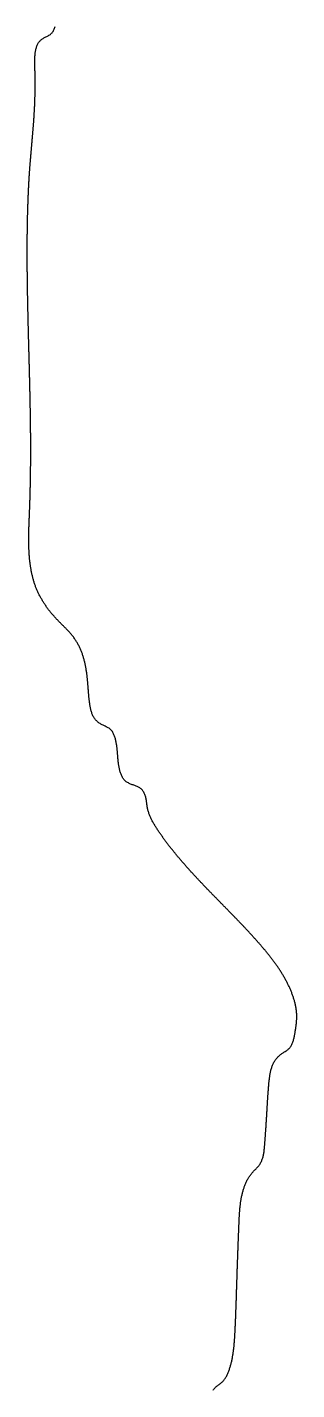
# Model space of a CAD drawing. Extents: x 40 to 225, y 4 to 261.
# Drawn here: x 70.12 to 76.49, y 197.02 to 229.21 of the extents above; entities that cross this region are included whole.
import ezdxf

# ---------------------------------------------------------------- set-up
doc = ezdxf.new("R2010")
doc.units = 0
doc.layers.get('0').update_dxf_attribs({"linetype": 'CONTINUOUS'})

msp = doc.modelspace()

# ---------------------------------------------------------------- linework, layer by layer
at = {"color": 7}
msp.add_polyline3d([(74.5175, 197.014, 0), (74.5283, 197.03, 0), (74.5399, 197.045, 0), (74.5524, 197.059, 0), (74.5659, 197.073, 0), (74.5801, 197.086, 0), (74.595, 197.099, 0), (74.6104, 197.111, 0), (74.6261, 197.123, 0), (74.6421, 197.135, 0), (74.6582, 197.147, 0), (74.6743, 197.158, 0), (74.6902, 197.17, 0), (74.7057, 197.183, 0), (74.7208, 197.196, 0), (74.7353, 197.209, 0), (74.7492, 197.223, 0), (74.7624, 197.237, 0), (74.775, 197.253, 0), (74.787, 197.268, 0), (74.7984, 197.284, 0), (74.8093, 197.3, 0), (74.8197, 197.317, 0), (74.8296, 197.334, 0), (74.839, 197.352, 0), (74.8479, 197.37, 0), (74.8565, 197.388, 0), (74.8647, 197.406, 0), (74.8724, 197.425, 0), (74.8799, 197.444, 0), (74.887, 197.462, 0), (74.8938, 197.482, 0), (74.9004, 197.501, 0), (74.9067, 197.52, 0), (74.9128, 197.539, 0), (74.9186, 197.558, 0), (74.9243, 197.578, 0), (74.9297, 197.597, 0), (74.935, 197.616, 0), (74.94, 197.635, 0), (74.9449, 197.655, 0), (74.9496, 197.674, 0), (74.9541, 197.693, 0), (74.9585, 197.713, 0), (74.9626, 197.732, 0), (74.9666, 197.752, 0), (74.9705, 197.771, 0), (74.9741, 197.79, 0), (74.9777, 197.81, 0), (74.9811, 197.829, 0), (74.9843, 197.849, 0), (74.9874, 197.868, 0), (74.9903, 197.888, 0), (74.9932, 197.907, 0), (74.9959, 197.927, 0), (74.9985, 197.946, 0), (75.0009, 197.966, 0), (75.0033, 197.985, 0), (75.0055, 198.005, 0), (75.0076, 198.024, 0), (75.0097, 198.044, 0), (75.0116, 198.063, 0), (75.0135, 198.083, 0), (75.0152, 198.103, 0), (75.0169, 198.122, 0), (75.0185, 198.142, 0), (75.0201, 198.161, 0), (75.0215, 198.181, 0), (75.0229, 198.201, 0), (75.0243, 198.22, 0), (75.0256, 198.24, 0), (75.0268, 198.259, 0), (75.028, 198.279, 0), (75.0291, 198.299, 0), (75.0302, 198.318, 0), (75.0313, 198.338, 0), (75.0324, 198.358, 0), (75.0334, 198.377, 0), (75.0344, 198.397, 0), (75.0354, 198.417, 0), (75.0364, 198.436, 0), (75.0373, 198.456, 0), (75.0383, 198.476, 0), (75.0392, 198.495, 0), (75.0401, 198.515, 0), (75.041, 198.535, 0), (75.0419, 198.554, 0), (75.0428, 198.574, 0), (75.0437, 198.594, 0), (75.0446, 198.613, 0), (75.0454, 198.633, 0), (75.0463, 198.653, 0), (75.0471, 198.672, 0), (75.0479, 198.692, 0), (75.0487, 198.712, 0), (75.0495, 198.731, 0), (75.0503, 198.751, 0), (75.0511, 198.771, 0), (75.0519, 198.79, 0), (75.0527, 198.81, 0), (75.0534, 198.83, 0), (75.0542, 198.85, 0), (75.0549, 198.869, 0), (75.0556, 198.889, 0), (75.0564, 198.909, 0), (75.0571, 198.928, 0), (75.0578, 198.948, 0), (75.0585, 198.968, 0), (75.0592, 198.987, 0), (75.0599, 199.007, 0), (75.0606, 199.027, 0), (75.0613, 199.047, 0), (75.0619, 199.066, 0), (75.0626, 199.086, 0), (75.0633, 199.106, 0), (75.0639, 199.125, 0), (75.0646, 199.145, 0), (75.0653, 199.165, 0), (75.0659, 199.184, 0), (75.0666, 199.204, 0), (75.0672, 199.224, 0), (75.0678, 199.243, 0), (75.0685, 199.263, 0), (75.0691, 199.283, 0), (75.0697, 199.303, 0), (75.0704, 199.322, 0), (75.071, 199.342, 0), (75.0716, 199.362, 0), (75.0722, 199.381, 0), (75.0729, 199.401, 0), (75.0735, 199.421, 0), (75.0741, 199.44, 0), (75.0747, 199.46, 0), (75.0753, 199.48, 0), (75.076, 199.499, 0), (75.0766, 199.519, 0), (75.0772, 199.539, 0), (75.0778, 199.558, 0), (75.0784, 199.578, 0), (75.0791, 199.598, 0), (75.0797, 199.617, 0), (75.0803, 199.637, 0), (75.081, 199.657, 0), (75.0816, 199.676, 0), (75.0822, 199.696, 0), (75.0829, 199.716, 0), (75.0835, 199.735, 0), (75.0841, 199.755, 0), (75.0848, 199.774, 0), (75.0854, 199.794, 0), (75.0861, 199.814, 0), (75.0867, 199.833, 0), (75.0874, 199.853, 0), (75.088, 199.873, 0), (75.0887, 199.892, 0), (75.0894, 199.912, 0), (75.09, 199.931, 0), (75.0907, 199.951, 0), (75.0914, 199.971, 0), (75.092, 199.99, 0), (75.0927, 200.01, 0), (75.0934, 200.03, 0), (75.0941, 200.049, 0), (75.0947, 200.069, 0), (75.0954, 200.089, 0), (75.0961, 200.108, 0), (75.0968, 200.128, 0), (75.0975, 200.147, 0), (75.0982, 200.167, 0), (75.0989, 200.187, 0), (75.0996, 200.206, 0), (75.1003, 200.226, 0), (75.101, 200.246, 0), (75.1017, 200.265, 0), (75.1025, 200.285, 0), (75.1032, 200.305, 0), (75.1039, 200.324, 0), (75.1046, 200.344, 0), (75.1054, 200.364, 0), (75.1061, 200.383, 0), (75.1068, 200.403, 0), (75.1076, 200.423, 0), (75.1083, 200.442, 0), (75.1091, 200.462, 0), (75.1098, 200.482, 0), (75.1106, 200.501, 0), (75.1113, 200.521, 0), (75.1121, 200.541, 0), (75.1128, 200.56, 0), (75.1136, 200.58, 0), (75.1144, 200.6, 0), (75.1151, 200.619, 0), (75.1159, 200.639, 0), (75.1167, 200.659, 0), (75.1175, 200.679, 0), (75.1183, 200.698, 0), (75.119, 200.718, 0), (75.1198, 200.738, 0), (75.1206, 200.758, 0), (75.1214, 200.777, 0), (75.1222, 200.797, 0), (75.123, 200.817, 0), (75.1238, 200.837, 0), (75.1247, 200.857, 0), (75.1255, 200.876, 0), (75.1263, 200.896, 0), (75.1271, 200.916, 0), (75.128, 200.936, 0), (75.1288, 200.956, 0), (75.1296, 200.975, 0), (75.1305, 200.995, 0), (75.1314, 201.015, 0), (75.1323, 201.035, 0), (75.1332, 201.055, 0), (75.1342, 201.075, 0), (75.1352, 201.095, 0), (75.1362, 201.114, 0), (75.1373, 201.134, 0), (75.1385, 201.154, 0), (75.1397, 201.174, 0), (75.141, 201.194, 0), (75.1424, 201.214, 0), (75.1439, 201.233, 0), (75.1454, 201.253, 0), (75.147, 201.273, 0), (75.1488, 201.293, 0), (75.1506, 201.312, 0), (75.1525, 201.332, 0), (75.1546, 201.352, 0), (75.1568, 201.371, 0), (75.1591, 201.391, 0), (75.1615, 201.411, 0), (75.1641, 201.43, 0), (75.1668, 201.45, 0), (75.1696, 201.469, 0), (75.1726, 201.489, 0), (75.1758, 201.508, 0), (75.1791, 201.528, 0), (75.1826, 201.547, 0), (75.1863, 201.566, 0), (75.1902, 201.586, 0), (75.1942, 201.605, 0), (75.1984, 201.624, 0), (75.2029, 201.643, 0), (75.2075, 201.662, 0), (75.2123, 201.681, 0), (75.2174, 201.7, 0), (75.2227, 201.719, 0), (75.2282, 201.738, 0), (75.2339, 201.757, 0), (75.2399, 201.776, 0), (75.2461, 201.795, 0), (75.2526, 201.813, 0), (75.2593, 201.832, 0), (75.2662, 201.85, 0), (75.2735, 201.869, 0), (75.281, 201.887, 0), (75.2888, 201.905, 0), (75.2969, 201.924, 0), (75.3053, 201.941, 0), (75.3141, 201.959, 0), (75.3231, 201.977, 0), (75.3325, 201.994, 0), (75.3423, 202.012, 0), (75.3523, 202.029, 0), (75.3628, 202.045, 0), (75.3736, 202.062, 0), (75.3848, 202.078, 0), (75.3964, 202.094, 0), (75.4083, 202.11, 0), (75.4207, 202.126, 0), (75.4335, 202.141, 0), (75.4467, 202.156, 0), (75.4602, 202.17, 0), (75.474, 202.185, 0), (75.488, 202.199, 0), (75.5021, 202.213, 0), (75.5161, 202.227, 0), (75.5301, 202.241, 0), (75.5439, 202.255, 0), (75.5575, 202.27, 0), (75.5707, 202.284, 0), (75.5835, 202.299, 0), (75.5958, 202.314, 0), (75.6075, 202.329, 0), (75.6186, 202.345, 0), (75.6289, 202.361, 0), (75.6386, 202.377, 0), (75.6476, 202.394, 0), (75.656, 202.411, 0), (75.6638, 202.429, 0), (75.6711, 202.447, 0), (75.6778, 202.465, 0), (75.684, 202.484, 0), (75.6898, 202.502, 0), (75.6951, 202.521, 0), (75.6999, 202.541, 0), (75.7043, 202.56, 0), (75.7084, 202.58, 0), (75.7121, 202.599, 0), (75.7155, 202.619, 0), (75.7186, 202.639, 0), (75.7214, 202.66, 0), (75.724, 202.68, 0), (75.7263, 202.7, 0), (75.7285, 202.721, 0), (75.7304, 202.741, 0), (75.7323, 202.762, 0), (75.734, 202.782, 0), (75.7357, 202.803, 0), (75.7372, 202.823, 0), (75.7388, 202.844, 0), (75.7403, 202.864, 0), (75.7418, 202.884, 0), (75.7433, 202.904, 0), (75.7448, 202.925, 0), (75.7463, 202.945, 0), (75.7478, 202.965, 0), (75.7492, 202.985, 0), (75.7507, 203.005, 0), (75.7521, 203.025, 0), (75.7535, 203.044, 0), (75.755, 203.064, 0), (75.7564, 203.084, 0), (75.7577, 203.104, 0), (75.7591, 203.123, 0), (75.7605, 203.143, 0), (75.7619, 203.163, 0), (75.7632, 203.182, 0), (75.7645, 203.202, 0), (75.7659, 203.221, 0), (75.7672, 203.241, 0), (75.7685, 203.26, 0), (75.7698, 203.28, 0), (75.7711, 203.299, 0), (75.7724, 203.319, 0), (75.7736, 203.338, 0), (75.7749, 203.357, 0), (75.7761, 203.377, 0), (75.7774, 203.396, 0), (75.7786, 203.415, 0), (75.7798, 203.435, 0), (75.781, 203.454, 0), (75.7822, 203.473, 0), (75.7834, 203.493, 0), (75.7846, 203.512, 0), (75.7857, 203.531, 0), (75.7869, 203.551, 0), (75.788, 203.57, 0), (75.7892, 203.59, 0), (75.7903, 203.609, 0), (75.7914, 203.628, 0), (75.7926, 203.648, 0), (75.7937, 203.667, 0), (75.7948, 203.687, 0), (75.7959, 203.706, 0), (75.7971, 203.726, 0), (75.7982, 203.745, 0), (75.7994, 203.765, 0), (75.8005, 203.784, 0), (75.8017, 203.804, 0), (75.8028, 203.823, 0), (75.804, 203.843, 0), (75.8052, 203.862, 0), (75.8064, 203.882, 0), (75.8077, 203.901, 0), (75.8089, 203.921, 0), (75.8102, 203.941, 0), (75.8115, 203.96, 0), (75.8128, 203.98, 0), (75.8142, 204, 0), (75.8155, 204.02, 0), (75.8169, 204.039, 0), (75.8184, 204.059, 0), (75.8199, 204.079, 0), (75.8214, 204.099, 0), (75.8229, 204.118, 0), (75.8245, 204.138, 0), (75.8261, 204.158, 0), (75.8278, 204.178, 0), (75.8295, 204.198, 0), (75.8312, 204.218, 0), (75.833, 204.238, 0), (75.8348, 204.258, 0), (75.8367, 204.278, 0), (75.8387, 204.298, 0), (75.8407, 204.318, 0), (75.8429, 204.338, 0), (75.8451, 204.358, 0), (75.8475, 204.378, 0), (75.8501, 204.398, 0), (75.8528, 204.418, 0), (75.8557, 204.438, 0), (75.8589, 204.458, 0), (75.8623, 204.478, 0), (75.8659, 204.498, 0), (75.8698, 204.517, 0), (75.874, 204.537, 0), (75.8786, 204.556, 0), (75.8834, 204.575, 0), (75.8886, 204.594, 0), (75.8942, 204.613, 0), (75.9001, 204.632, 0), (75.9065, 204.65, 0), (75.9133, 204.668, 0), (75.9205, 204.687, 0), (75.9282, 204.705, 0), (75.9364, 204.722, 0), (75.9451, 204.74, 0), (75.9543, 204.757, 0), (75.964, 204.774, 0), (75.9743, 204.79, 0), (75.9852, 204.807, 0), (75.9965, 204.823, 0), (76.0084, 204.839, 0), (76.0209, 204.854, 0), (76.0338, 204.869, 0), (76.0472, 204.884, 0), (76.0611, 204.898, 0), (76.0755, 204.912, 0), (76.0903, 204.925, 0), (76.1056, 204.938, 0), (76.1213, 204.95, 0), (76.1375, 204.962, 0), (76.154, 204.974, 0), (76.1709, 204.985, 0), (76.188, 204.995, 0), (76.2051, 205.006, 0), (76.2222, 205.016, 0), (76.239, 205.027, 0), (76.2555, 205.038, 0), (76.2715, 205.049, 0), (76.287, 205.061, 0), (76.3017, 205.073, 0), (76.3156, 205.086, 0), (76.3285, 205.1, 0), (76.3404, 205.114, 0), (76.3515, 205.13, 0), (76.3617, 205.146, 0), (76.3711, 205.163, 0), (76.3797, 205.18, 0), (76.3877, 205.198, 0), (76.395, 205.216, 0), (76.4018, 205.235, 0), (76.408, 205.255, 0), (76.4137, 205.274, 0), (76.419, 205.294, 0), (76.4239, 205.314, 0), (76.4285, 205.334, 0), (76.4329, 205.355, 0), (76.437, 205.375, 0), (76.4409, 205.395, 0), (76.4448, 205.416, 0), (76.4485, 205.436, 0), (76.4522, 205.456, 0), (76.4558, 205.476, 0), (76.4593, 205.496, 0), (76.4627, 205.516, 0), (76.4659, 205.536, 0), (76.4691, 205.556, 0), (76.472, 205.575, 0), (76.4749, 205.595, 0), (76.4776, 205.615, 0), (76.4801, 205.634, 0), (76.4824, 205.654, 0), (76.4845, 205.673, 0), (76.4864, 205.692, 0), (76.4881, 205.712, 0), (76.4896, 205.731, 0), (76.4908, 205.75, 0), (76.4918, 205.77, 0), (76.4925, 205.789, 0), (76.493, 205.808, 0), (76.4932, 205.828, 0), (76.4931, 205.847, 0), (76.4926, 205.866, 0), (76.4919, 205.886, 0), (76.4909, 205.905, 0), (76.4896, 205.924, 0), (76.4879, 205.944, 0), (76.486, 205.963, 0), (76.4838, 205.982, 0), (76.4813, 206.002, 0), (76.4786, 206.021, 0), (76.4755, 206.04, 0), (76.4722, 206.06, 0), (76.4687, 206.079, 0), (76.4649, 206.098, 0), (76.4608, 206.118, 0), (76.4565, 206.137, 0), (76.4519, 206.156, 0), (76.4471, 206.176, 0), (76.4421, 206.195, 0), (76.4369, 206.214, 0), (76.4314, 206.233, 0), (76.4257, 206.252, 0), (76.4198, 206.271, 0), (76.4137, 206.29, 0), (76.4075, 206.309, 0), (76.401, 206.328, 0), (76.3943, 206.347, 0), (76.3874, 206.366, 0), (76.3804, 206.385, 0), (76.3732, 206.404, 0), (76.3658, 206.422, 0), (76.3583, 206.441, 0), (76.3506, 206.459, 0), (76.3428, 206.478, 0), (76.3348, 206.496, 0), (76.3266, 206.515, 0), (76.3184, 206.533, 0), (76.31, 206.551, 0), (76.3014, 206.569, 0), (76.2928, 206.587, 0), (76.284, 206.605, 0), (76.2751, 206.623, 0), (76.2661, 206.641, 0), (76.257, 206.658, 0), (76.2478, 206.676, 0), (76.2384, 206.694, 0), (76.229, 206.711, 0), (76.2194, 206.728, 0), (76.2097, 206.746, 0), (76.2, 206.763, 0), (76.1901, 206.78, 0), (76.1801, 206.797, 0), (76.17, 206.814, 0), (76.1598, 206.831, 0), (76.1496, 206.848, 0), (76.1392, 206.865, 0), (76.1287, 206.882, 0), (76.1182, 206.898, 0), (76.1075, 206.915, 0), (76.0968, 206.931, 0), (76.086, 206.948, 0), (76.0751, 206.964, 0), (76.0641, 206.981, 0), (76.053, 206.997, 0), (76.0419, 207.013, 0), (76.0307, 207.029, 0), (76.0194, 207.046, 0), (76.008, 207.062, 0), (75.9965, 207.078, 0), (75.985, 207.094, 0), (75.9734, 207.11, 0), (75.9618, 207.126, 0), (75.9501, 207.141, 0), (75.9383, 207.157, 0), (75.9264, 207.173, 0), (75.9145, 207.189, 0), (75.9025, 207.204, 0), (75.8905, 207.22, 0), (75.8784, 207.235, 0), (75.8663, 207.251, 0), (75.8541, 207.266, 0), (75.8419, 207.282, 0), (75.8296, 207.297, 0), (75.8173, 207.312, 0), (75.8049, 207.328, 0), (75.7925, 207.343, 0), (75.78, 207.358, 0), (75.7675, 207.374, 0), (75.755, 207.389, 0), (75.7424, 207.404, 0), (75.7298, 207.419, 0), (75.7171, 207.434, 0), (75.7044, 207.449, 0), (75.6917, 207.464, 0), (75.679, 207.479, 0), (75.6662, 207.494, 0), (75.6534, 207.509, 0), (75.6406, 207.524, 0), (75.6277, 207.539, 0), (75.6148, 207.554, 0), (75.6019, 207.569, 0), (75.5889, 207.583, 0), (75.576, 207.598, 0), (75.563, 207.613, 0), (75.5499, 207.628, 0), (75.5369, 207.642, 0), (75.5238, 207.657, 0), (75.5107, 207.672, 0), (75.4975, 207.686, 0), (75.4844, 207.701, 0), (75.4712, 207.716, 0), (75.458, 207.73, 0), (75.4447, 207.745, 0), (75.4315, 207.759, 0), (75.4182, 207.774, 0), (75.4049, 207.788, 0), (75.3916, 207.803, 0), (75.3782, 207.817, 0), (75.3649, 207.832, 0), (75.3515, 207.846, 0), (75.3381, 207.861, 0), (75.3247, 207.875, 0), (75.3112, 207.889, 0), (75.2977, 207.904, 0), (75.2843, 207.918, 0), (75.2708, 207.933, 0), (75.2573, 207.947, 0), (75.2437, 207.961, 0), (75.2302, 207.975, 0), (75.2166, 207.99, 0), (75.203, 208.004, 0), (75.1895, 208.018, 0), (75.1759, 208.033, 0), (75.1622, 208.047, 0), (75.1486, 208.061, 0), (75.135, 208.075, 0), (75.1213, 208.089, 0), (75.1076, 208.104, 0), (75.0939, 208.118, 0), (75.0802, 208.132, 0), (75.0665, 208.146, 0), (75.0528, 208.16, 0), (75.0391, 208.174, 0), (75.0254, 208.189, 0), (75.0116, 208.203, 0), (74.9979, 208.217, 0), (74.9841, 208.231, 0), (74.9704, 208.245, 0), (74.9566, 208.259, 0), (74.9428, 208.273, 0), (74.929, 208.287, 0), (74.9152, 208.301, 0), (74.9014, 208.316, 0), (74.8876, 208.33, 0), (74.8738, 208.344, 0), (74.86, 208.358, 0), (74.8462, 208.372, 0), (74.8324, 208.386, 0), (74.8186, 208.4, 0), (74.8048, 208.414, 0), (74.7909, 208.428, 0), (74.7771, 208.442, 0), (74.7633, 208.456, 0), (74.7495, 208.47, 0), (74.7356, 208.485, 0), (74.7218, 208.499, 0), (74.708, 208.513, 0), (74.6942, 208.527, 0), (74.6804, 208.541, 0), (74.6665, 208.555, 0), (74.6527, 208.569, 0), (74.6389, 208.583, 0), (74.6251, 208.597, 0), (74.6113, 208.611, 0), (74.5975, 208.626, 0), (74.5837, 208.64, 0), (74.5699, 208.654, 0), (74.5561, 208.668, 0), (74.5424, 208.682, 0), (74.5286, 208.696, 0), (74.5148, 208.71, 0), (74.5011, 208.724, 0), (74.4873, 208.739, 0), (74.4736, 208.753, 0), (74.4598, 208.767, 0), (74.4461, 208.781, 0), (74.4324, 208.795, 0), (74.4187, 208.81, 0), (74.405, 208.824, 0), (74.3913, 208.838, 0), (74.3776, 208.852, 0), (74.3639, 208.866, 0), (74.3502, 208.881, 0), (74.3366, 208.895, 0), (74.323, 208.909, 0), (74.3093, 208.923, 0), (74.2957, 208.938, 0), (74.2821, 208.952, 0), (74.2685, 208.966, 0), (74.255, 208.98, 0), (74.2414, 208.995, 0), (74.2279, 209.009, 0), (74.2143, 209.023, 0), (74.2008, 209.038, 0), (74.1873, 209.052, 0), (74.1738, 209.066, 0), (74.1604, 209.081, 0), (74.1469, 209.095, 0), (74.1335, 209.109, 0), (74.1201, 209.124, 0), (74.1067, 209.138, 0), (74.0933, 209.153, 0), (74.0799, 209.167, 0), (74.0666, 209.182, 0), (74.0533, 209.196, 0), (74.04, 209.211, 0), (74.0267, 209.225, 0), (74.0134, 209.24, 0), (74.0002, 209.254, 0), (73.9869, 209.269, 0), (73.9737, 209.283, 0), (73.9606, 209.298, 0), (73.9474, 209.312, 0), (73.9343, 209.327, 0), (73.9212, 209.342, 0), (73.9081, 209.356, 0), (73.895, 209.371, 0), (73.882, 209.385, 0), (73.869, 209.4, 0), (73.856, 209.415, 0), (73.843, 209.43, 0), (73.8301, 209.444, 0), (73.8172, 209.459, 0), (73.8043, 209.474, 0), (73.7914, 209.489, 0), (73.7786, 209.503, 0), (73.7658, 209.518, 0), (73.753, 209.533, 0), (73.7403, 209.548, 0), (73.7276, 209.563, 0), (73.7149, 209.578, 0), (73.7022, 209.593, 0), (73.6896, 209.608, 0), (73.677, 209.623, 0), (73.6644, 209.638, 0), (73.6519, 209.653, 0), (73.6394, 209.668, 0), (73.6269, 209.683, 0), (73.6145, 209.698, 0), (73.6021, 209.713, 0), (73.5897, 209.728, 0), (73.5774, 209.744, 0), (73.5651, 209.759, 0), (73.5528, 209.774, 0), (73.5406, 209.79, 0), (73.5284, 209.805, 0), (73.5162, 209.82, 0), (73.5041, 209.836, 0), (73.492, 209.851, 0), (73.4799, 209.867, 0), (73.4679, 209.882, 0), (73.4559, 209.898, 0), (73.444, 209.914, 0), (73.4321, 209.929, 0), (73.4202, 209.945, 0), (73.4084, 209.961, 0), (73.3966, 209.977, 0), (73.3849, 209.993, 0), (73.3732, 210.009, 0), (73.3615, 210.025, 0), (73.3499, 210.041, 0), (73.3383, 210.057, 0), (73.3268, 210.073, 0), (73.3153, 210.089, 0), (73.3038, 210.105, 0), (73.2924, 210.122, 0), (73.2811, 210.138, 0), (73.2697, 210.154, 0), (73.2585, 210.171, 0), (73.2472, 210.187, 0), (73.236, 210.204, 0), (73.2249, 210.221, 0), (73.2138, 210.237, 0), (73.2028, 210.254, 0), (73.1918, 210.271, 0), (73.1808, 210.288, 0), (73.17, 210.305, 0), (73.1592, 210.322, 0), (73.1486, 210.339, 0), (73.1381, 210.356, 0), (73.1277, 210.373, 0), (73.1174, 210.39, 0), (73.1074, 210.408, 0), (73.0975, 210.425, 0), (73.0878, 210.443, 0), (73.0783, 210.46, 0), (73.0691, 210.478, 0), (73.06, 210.496, 0), (73.0513, 210.513, 0), (73.0428, 210.531, 0), (73.0345, 210.549, 0), (73.0266, 210.567, 0), (73.019, 210.585, 0), (73.0117, 210.604, 0), (73.0047, 210.622, 0), (72.9981, 210.64, 0), (72.9919, 210.659, 0), (72.986, 210.677, 0), (72.9805, 210.696, 0), (72.9755, 210.715, 0), (72.9708, 210.734, 0), (72.9666, 210.753, 0), (72.9629, 210.772, 0), (72.9596, 210.791, 0), (72.9566, 210.81, 0), (72.9538, 210.829, 0), (72.9512, 210.849, 0), (72.9487, 210.868, 0), (72.9461, 210.888, 0), (72.9435, 210.907, 0), (72.9407, 210.927, 0), (72.9376, 210.946, 0), (72.9342, 210.966, 0), (72.9303, 210.985, 0), (72.926, 211.005, 0), (72.921, 211.024, 0), (72.9153, 211.044, 0), (72.9089, 211.063, 0), (72.9017, 211.082, 0), (72.8938, 211.101, 0), (72.885, 211.119, 0), (72.8755, 211.137, 0), (72.8652, 211.155, 0), (72.854, 211.171, 0), (72.8421, 211.187, 0), (72.8293, 211.202, 0), (72.8157, 211.216, 0), (72.8013, 211.229, 0), (72.786, 211.241, 0), (72.7699, 211.251, 0), (72.7531, 211.261, 0), (72.7356, 211.269, 0), (72.7176, 211.277, 0), (72.6992, 211.284, 0), (72.6804, 211.291, 0), (72.6614, 211.297, 0), (72.6422, 211.304, 0), (72.6229, 211.31, 0), (72.6037, 211.317, 0), (72.5847, 211.324, 0), (72.5658, 211.331, 0), (72.5473, 211.339, 0), (72.5291, 211.348, 0), (72.5114, 211.357, 0), (72.4941, 211.366, 0), (72.4775, 211.377, 0), (72.4616, 211.388, 0), (72.4464, 211.4, 0), (72.4321, 211.413, 0), (72.4186, 211.426, 0), (72.4061, 211.441, 0), (72.3943, 211.457, 0), (72.3833, 211.473, 0), (72.3731, 211.49, 0), (72.3636, 211.507, 0), (72.3548, 211.525, 0), (72.3466, 211.543, 0), (72.339, 211.562, 0), (72.332, 211.581, 0), (72.3254, 211.601, 0), (72.3194, 211.62, 0), (72.3139, 211.64, 0), (72.3087, 211.66, 0), (72.3039, 211.679, 0), (72.2995, 211.699, 0), (72.2954, 211.719, 0), (72.2916, 211.738, 0), (72.2882, 211.758, 0), (72.2849, 211.777, 0), (72.282, 211.797, 0), (72.2792, 211.817, 0), (72.2767, 211.836, 0), (72.2743, 211.856, 0), (72.2722, 211.875, 0), (72.2701, 211.894, 0), (72.2682, 211.914, 0), (72.2664, 211.933, 0), (72.2647, 211.953, 0), (72.2631, 211.972, 0), (72.2615, 211.992, 0), (72.2599, 212.011, 0), (72.2584, 212.03, 0), (72.2568, 212.05, 0), (72.2552, 212.069, 0), (72.2535, 212.088, 0), (72.2517, 212.108, 0), (72.2499, 212.127, 0), (72.248, 212.146, 0), (72.2459, 212.166, 0), (72.2437, 212.185, 0), (72.2413, 212.205, 0), (72.2387, 212.224, 0), (72.2359, 212.244, 0), (72.2329, 212.263, 0), (72.2297, 212.283, 0), (72.2262, 212.302, 0), (72.2224, 212.322, 0), (72.2183, 212.342, 0), (72.2139, 212.362, 0), (72.2092, 212.382, 0), (72.2041, 212.402, 0), (72.1986, 212.422, 0), (72.1927, 212.441, 0), (72.1862, 212.461, 0), (72.1792, 212.48, 0), (72.1717, 212.499, 0), (72.1635, 212.518, 0), (72.1546, 212.536, 0), (72.145, 212.553, 0), (72.1346, 212.57, 0), (72.1235, 212.586, 0), (72.1115, 212.601, 0), (72.0986, 212.615, 0), (72.0848, 212.628, 0), (72.07, 212.64, 0), (72.0543, 212.651, 0), (72.0379, 212.661, 0), (72.0209, 212.67, 0), (72.0033, 212.679, 0), (71.9854, 212.688, 0), (71.9672, 212.697, 0), (71.9489, 212.705, 0), (71.9305, 212.713, 0), (71.9122, 212.722, 0), (71.8941, 212.731, 0), (71.8763, 212.741, 0), (71.8588, 212.751, 0), (71.8417, 212.762, 0), (71.825, 212.773, 0), (71.8088, 212.784, 0), (71.7931, 212.796, 0), (71.778, 212.809, 0), (71.7635, 212.822, 0), (71.7497, 212.836, 0), (71.7366, 212.85, 0), (71.7242, 212.865, 0), (71.7127, 212.88, 0), (71.7019, 212.896, 0), (71.6918, 212.913, 0), (71.6824, 212.93, 0), (71.6736, 212.947, 0), (71.6655, 212.965, 0), (71.658, 212.984, 0), (71.651, 213.002, 0), (71.6445, 213.021, 0), (71.6385, 213.04, 0), (71.633, 213.059, 0), (71.6278, 213.079, 0), (71.6231, 213.099, 0), (71.6187, 213.119, 0), (71.6146, 213.139, 0), (71.6109, 213.159, 0), (71.6073, 213.179, 0), (71.604, 213.199, 0), (71.6009, 213.219, 0), (71.5979, 213.239, 0), (71.5951, 213.259, 0), (71.5925, 213.279, 0), (71.5899, 213.299, 0), (71.5875, 213.318, 0), (71.5852, 213.338, 0), (71.5831, 213.358, 0), (71.581, 213.377, 0), (71.579, 213.397, 0), (71.5771, 213.417, 0), (71.5753, 213.436, 0), (71.5736, 213.456, 0), (71.5719, 213.475, 0), (71.5702, 213.495, 0), (71.5687, 213.514, 0), (71.5671, 213.534, 0), (71.5656, 213.553, 0), (71.5641, 213.573, 0), (71.5626, 213.592, 0), (71.5611, 213.611, 0), (71.5596, 213.631, 0), (71.5581, 213.65, 0), (71.5566, 213.67, 0), (71.555, 213.689, 0), (71.5534, 213.709, 0), (71.5518, 213.728, 0), (71.5501, 213.748, 0), (71.5483, 213.767, 0), (71.5465, 213.787, 0), (71.5446, 213.806, 0), (71.5426, 213.826, 0), (71.5406, 213.845, 0), (71.5385, 213.865, 0), (71.5362, 213.885, 0), (71.5339, 213.904, 0), (71.5315, 213.924, 0), (71.529, 213.943, 0), (71.5264, 213.963, 0), (71.5236, 213.982, 0), (71.5208, 214.002, 0), (71.5178, 214.021, 0), (71.5147, 214.041, 0), (71.5114, 214.06, 0), (71.508, 214.08, 0), (71.5045, 214.099, 0), (71.5008, 214.119, 0), (71.4969, 214.138, 0), (71.4929, 214.157, 0), (71.4887, 214.177, 0), (71.4843, 214.196, 0), (71.4798, 214.215, 0), (71.4751, 214.235, 0), (71.4701, 214.254, 0), (71.465, 214.273, 0), (71.4597, 214.292, 0), (71.4542, 214.311, 0), (71.4485, 214.33, 0), (71.4425, 214.349, 0), (71.4364, 214.368, 0), (71.43, 214.387, 0), (71.4235, 214.406, 0), (71.4167, 214.425, 0), (71.4098, 214.443, 0), (71.4026, 214.462, 0), (71.3952, 214.48, 0), (71.3876, 214.499, 0), (71.3797, 214.517, 0), (71.3717, 214.535, 0), (71.3634, 214.553, 0), (71.3549, 214.571, 0), (71.3462, 214.589, 0), (71.3373, 214.607, 0), (71.3282, 214.624, 0), (71.3188, 214.642, 0), (71.3092, 214.659, 0), (71.2994, 214.676, 0), (71.2893, 214.693, 0), (71.2791, 214.71, 0), (71.2686, 214.726, 0), (71.2578, 214.743, 0), (71.2469, 214.759, 0), (71.2357, 214.775, 0), (71.2243, 214.791, 0), (71.2126, 214.807, 0), (71.2007, 214.823, 0), (71.1886, 214.838, 0), (71.1763, 214.853, 0), (71.1638, 214.868, 0), (71.1511, 214.883, 0), (71.1382, 214.898, 0), (71.1252, 214.913, 0), (71.112, 214.927, 0), (71.0987, 214.941, 0), (71.0852, 214.956, 0), (71.0716, 214.97, 0), (71.058, 214.984, 0), (71.0442, 214.998, 0), (71.0304, 215.012, 0), (71.0164, 215.026, 0), (71.0025, 215.04, 0), (70.9884, 215.054, 0), (70.9744, 215.068, 0), (70.9603, 215.082, 0), (70.9462, 215.096, 0), (70.9321, 215.11, 0), (70.918, 215.124, 0), (70.904, 215.138, 0), (70.8899, 215.152, 0), (70.876, 215.166, 0), (70.862, 215.18, 0), (70.8482, 215.194, 0), (70.8344, 215.209, 0), (70.8207, 215.223, 0), (70.8071, 215.238, 0), (70.7936, 215.252, 0), (70.7802, 215.267, 0), (70.7669, 215.282, 0), (70.7537, 215.297, 0), (70.7405, 215.312, 0), (70.7275, 215.327, 0), (70.7146, 215.342, 0), (70.7018, 215.358, 0), (70.6891, 215.373, 0), (70.6765, 215.388, 0), (70.664, 215.404, 0), (70.6516, 215.42, 0), (70.6394, 215.435, 0), (70.6273, 215.451, 0), (70.6153, 215.467, 0), (70.6034, 215.483, 0), (70.5917, 215.499, 0), (70.5801, 215.515, 0), (70.5687, 215.531, 0), (70.5573, 215.548, 0), (70.5462, 215.564, 0), (70.5351, 215.58, 0), (70.5242, 215.597, 0), (70.5135, 215.613, 0), (70.5029, 215.63, 0), (70.4925, 215.647, 0), (70.4822, 215.664, 0), (70.4721, 215.681, 0), (70.4621, 215.698, 0), (70.4523, 215.715, 0), (70.4427, 215.732, 0), (70.4333, 215.749, 0), (70.424, 215.766, 0), (70.4149, 215.783, 0), (70.406, 215.801, 0), (70.3972, 215.818, 0), (70.3887, 215.836, 0), (70.3803, 215.853, 0), (70.3721, 215.871, 0), (70.3641, 215.889, 0), (70.3563, 215.906, 0), (70.3487, 215.924, 0), (70.3413, 215.942, 0), (70.334, 215.96, 0), (70.3269, 215.978, 0), (70.3201, 215.996, 0), (70.3134, 216.014, 0), (70.3068, 216.032, 0), (70.3005, 216.051, 0), (70.2943, 216.069, 0), (70.2883, 216.087, 0), (70.2824, 216.106, 0), (70.2767, 216.124, 0), (70.2712, 216.143, 0), (70.2658, 216.161, 0), (70.2606, 216.18, 0), (70.2556, 216.199, 0), (70.2507, 216.217, 0), (70.246, 216.236, 0), (70.2414, 216.255, 0), (70.2369, 216.274, 0), (70.2326, 216.293, 0), (70.2285, 216.312, 0), (70.2245, 216.331, 0), (70.2206, 216.35, 0), (70.2169, 216.369, 0), (70.2133, 216.388, 0), (70.2099, 216.407, 0), (70.2065, 216.426, 0), (70.2033, 216.446, 0), (70.2003, 216.465, 0), (70.1973, 216.484, 0), (70.1945, 216.504, 0), (70.1918, 216.523, 0), (70.1892, 216.542, 0), (70.1868, 216.562, 0), (70.1844, 216.581, 0), (70.1822, 216.601, 0), (70.1801, 216.621, 0), (70.1781, 216.64, 0), (70.1762, 216.66, 0), (70.1744, 216.68, 0), (70.1727, 216.699, 0), (70.1711, 216.719, 0), (70.1696, 216.739, 0), (70.1682, 216.759, 0), (70.1669, 216.779, 0), (70.1657, 216.798, 0), (70.1646, 216.818, 0), (70.1636, 216.838, 0), (70.1626, 216.858, 0), (70.1618, 216.878, 0), (70.161, 216.898, 0), (70.1603, 216.918, 0), (70.1597, 216.938, 0), (70.1591, 216.958, 0), (70.1587, 216.978, 0), (70.1583, 216.999, 0), (70.158, 217.019, 0), (70.1577, 217.039, 0), (70.1575, 217.059, 0), (70.1574, 217.079, 0), (70.1573, 217.099, 0), (70.1573, 217.12, 0), (70.1574, 217.14, 0), (70.1575, 217.16, 0), (70.1576, 217.18, 0), (70.1579, 217.201, 0), (70.1581, 217.221, 0), (70.1584, 217.241, 0), (70.1588, 217.261, 0), (70.1592, 217.282, 0), (70.1596, 217.302, 0), (70.1601, 217.322, 0), (70.1606, 217.343, 0), (70.1612, 217.363, 0), (70.1617, 217.383, 0), (70.1624, 217.404, 0), (70.163, 217.424, 0), (70.1637, 217.444, 0), (70.1644, 217.465, 0), (70.1651, 217.485, 0), (70.1658, 217.506, 0), (70.1666, 217.526, 0), (70.1673, 217.546, 0), (70.1681, 217.567, 0), (70.1689, 217.587, 0), (70.1697, 217.607, 0), (70.1705, 217.628, 0), (70.1714, 217.648, 0), (70.1722, 217.668, 0), (70.173, 217.689, 0), (70.1738, 217.709, 0), (70.1747, 217.729, 0), (70.1755, 217.75, 0), (70.1763, 217.77, 0), (70.1771, 217.79, 0), (70.1779, 217.811, 0), (70.1787, 217.831, 0), (70.1795, 217.851, 0), (70.1802, 217.871, 0), (70.181, 217.892, 0), (70.1817, 217.912, 0), (70.1824, 217.932, 0), (70.1831, 217.952, 0), (70.1838, 217.972, 0), (70.1845, 217.993, 0), (70.1851, 218.013, 0), (70.1858, 218.033, 0), (70.1864, 218.053, 0), (70.187, 218.073, 0), (70.1876, 218.093, 0), (70.1882, 218.113, 0), (70.1888, 218.134, 0), (70.1894, 218.154, 0), (70.19, 218.174, 0), (70.1905, 218.194, 0), (70.191, 218.214, 0), (70.1916, 218.234, 0), (70.1921, 218.254, 0), (70.1926, 218.274, 0), (70.1931, 218.294, 0), (70.1935, 218.314, 0), (70.194, 218.334, 0), (70.1944, 218.354, 0), (70.1949, 218.374, 0), (70.1953, 218.394, 0), (70.1957, 218.414, 0), (70.1961, 218.434, 0), (70.1965, 218.454, 0), (70.1969, 218.474, 0), (70.1973, 218.494, 0), (70.1976, 218.514, 0), (70.198, 218.534, 0), (70.1983, 218.554, 0), (70.1986, 218.574, 0), (70.199, 218.593, 0), (70.1993, 218.613, 0), (70.1995, 218.633, 0), (70.1998, 218.653, 0), (70.2001, 218.673, 0), (70.2004, 218.693, 0), (70.2006, 218.713, 0), (70.2009, 218.733, 0), (70.2011, 218.752, 0), (70.2013, 218.772, 0), (70.2015, 218.792, 0), (70.2017, 218.812, 0), (70.2019, 218.832, 0), (70.2021, 218.851, 0), (70.2022, 218.871, 0), (70.2024, 218.891, 0), (70.2025, 218.911, 0), (70.2027, 218.931, 0), (70.2028, 218.95, 0), (70.2029, 218.97, 0), (70.203, 218.99, 0), (70.2031, 219.01, 0), (70.2032, 219.029, 0), (70.2033, 219.049, 0), (70.2034, 219.069, 0), (70.2035, 219.088, 0), (70.2035, 219.108, 0), (70.2036, 219.128, 0), (70.2036, 219.148, 0), (70.2036, 219.167, 0), (70.2036, 219.187, 0), (70.2036, 219.207, 0), (70.2036, 219.226, 0), (70.2036, 219.246, 0), (70.2036, 219.266, 0), (70.2036, 219.285, 0), (70.2036, 219.305, 0), (70.2035, 219.325, 0), (70.2035, 219.344, 0), (70.2034, 219.364, 0), (70.2033, 219.384, 0), (70.2033, 219.403, 0), (70.2032, 219.423, 0), (70.2031, 219.442, 0), (70.203, 219.462, 0), (70.2029, 219.482, 0), (70.2028, 219.501, 0), (70.2027, 219.521, 0), (70.2025, 219.54, 0), (70.2024, 219.56, 0), (70.2023, 219.58, 0), (70.2021, 219.599, 0), (70.202, 219.619, 0), (70.2018, 219.638, 0), (70.2016, 219.658, 0), (70.2014, 219.678, 0), (70.2012, 219.697, 0), (70.2011, 219.717, 0), (70.2009, 219.736, 0), (70.2007, 219.756, 0), (70.2004, 219.775, 0), (70.2002, 219.795, 0), (70.2, 219.814, 0), (70.1998, 219.834, 0), (70.1995, 219.854, 0), (70.1993, 219.873, 0), (70.199, 219.893, 0), (70.1988, 219.912, 0), (70.1985, 219.932, 0), (70.1982, 219.951, 0), (70.198, 219.971, 0), (70.1977, 219.99, 0), (70.1974, 220.01, 0), (70.1971, 220.029, 0), (70.1968, 220.049, 0), (70.1965, 220.068, 0), (70.1962, 220.088, 0), (70.1959, 220.107, 0), (70.1955, 220.127, 0), (70.1952, 220.146, 0), (70.1949, 220.166, 0), (70.1945, 220.185, 0), (70.1942, 220.205, 0), (70.1939, 220.224, 0), (70.1935, 220.244, 0), (70.1932, 220.263, 0), (70.1928, 220.283, 0), (70.1924, 220.302, 0), (70.1921, 220.322, 0), (70.1917, 220.341, 0), (70.1913, 220.361, 0), (70.1909, 220.38, 0), (70.1905, 220.4, 0), (70.1901, 220.419, 0), (70.1897, 220.439, 0), (70.1893, 220.458, 0), (70.1889, 220.478, 0), (70.1885, 220.497, 0), (70.1881, 220.517, 0), (70.1877, 220.536, 0), (70.1873, 220.556, 0), (70.1868, 220.575, 0), (70.1864, 220.595, 0), (70.186, 220.614, 0), (70.1855, 220.634, 0), (70.1851, 220.653, 0), (70.1847, 220.673, 0), (70.1842, 220.692, 0), (70.1838, 220.712, 0), (70.1833, 220.731, 0), (70.1829, 220.751, 0), (70.1824, 220.77, 0), (70.1819, 220.79, 0), (70.1815, 220.809, 0), (70.181, 220.829, 0), (70.1805, 220.848, 0), (70.1801, 220.868, 0), (70.1796, 220.887, 0), (70.1791, 220.907, 0), (70.1786, 220.926, 0), (70.1781, 220.946, 0), (70.1777, 220.965, 0), (70.1772, 220.985, 0), (70.1767, 221.004, 0), (70.1762, 221.024, 0), (70.1757, 221.043, 0), (70.1752, 221.063, 0), (70.1747, 221.082, 0), (70.1742, 221.102, 0), (70.1737, 221.121, 0), (70.1732, 221.141, 0), (70.1727, 221.16, 0), (70.1722, 221.18, 0), (70.1717, 221.199, 0), (70.1712, 221.219, 0), (70.1707, 221.239, 0), (70.1702, 221.258, 0), (70.1697, 221.278, 0), (70.1691, 221.297, 0), (70.1686, 221.317, 0), (70.1681, 221.336, 0), (70.1676, 221.356, 0), (70.1671, 221.375, 0), (70.1666, 221.395, 0), (70.166, 221.415, 0), (70.1655, 221.434, 0), (70.165, 221.454, 0), (70.1645, 221.473, 0), (70.164, 221.493, 0), (70.1634, 221.513, 0), (70.1629, 221.532, 0), (70.1624, 221.552, 0), (70.1619, 221.571, 0), (70.1614, 221.591, 0), (70.1608, 221.611, 0), (70.1603, 221.63, 0), (70.1598, 221.65, 0), (70.1593, 221.669, 0), (70.1588, 221.689, 0), (70.1582, 221.709, 0), (70.1577, 221.728, 0), (70.1572, 221.748, 0), (70.1567, 221.768, 0), (70.1562, 221.787, 0), (70.1557, 221.807, 0), (70.1551, 221.827, 0), (70.1546, 221.846, 0), (70.1541, 221.866, 0), (70.1536, 221.886, 0), (70.1531, 221.905, 0), (70.1526, 221.925, 0), (70.1521, 221.945, 0), (70.1516, 221.965, 0), (70.1511, 221.984, 0), (70.1505, 222.004, 0), (70.15, 222.024, 0), (70.1495, 222.044, 0), (70.149, 222.063, 0), (70.1485, 222.083, 0), (70.1481, 222.103, 0), (70.1476, 222.123, 0), (70.1471, 222.142, 0), (70.1466, 222.162, 0), (70.1461, 222.182, 0), (70.1456, 222.202, 0), (70.1451, 222.221, 0), (70.1446, 222.241, 0), (70.1442, 222.261, 0), (70.1437, 222.281, 0), (70.1432, 222.301, 0), (70.1427, 222.321, 0), (70.1423, 222.34, 0), (70.1418, 222.36, 0), (70.1413, 222.38, 0), (70.1409, 222.4, 0), (70.1404, 222.42, 0), (70.14, 222.44, 0), (70.1395, 222.46, 0), (70.1391, 222.48, 0), (70.1386, 222.5, 0), (70.1382, 222.519, 0), (70.1378, 222.539, 0), (70.1373, 222.559, 0), (70.1369, 222.579, 0), (70.1365, 222.599, 0), (70.136, 222.619, 0), (70.1356, 222.639, 0), (70.1352, 222.659, 0), (70.1348, 222.679, 0), (70.1344, 222.699, 0), (70.134, 222.719, 0), (70.1336, 222.739, 0), (70.1332, 222.759, 0), (70.1328, 222.779, 0), (70.1324, 222.799, 0), (70.1321, 222.819, 0), (70.1317, 222.839, 0), (70.1313, 222.859, 0), (70.131, 222.879, 0), (70.1306, 222.899, 0), (70.1302, 222.919, 0), (70.1299, 222.939, 0), (70.1295, 222.959, 0), (70.1292, 222.979, 0), (70.1289, 222.999, 0), (70.1285, 223.019, 0), (70.1282, 223.039, 0), (70.1279, 223.059, 0), (70.1276, 223.079, 0), (70.1273, 223.099, 0), (70.127, 223.119, 0), (70.1267, 223.139, 0), (70.1264, 223.159, 0), (70.1261, 223.179, 0), (70.1259, 223.199, 0), (70.1256, 223.219, 0), (70.1253, 223.239, 0), (70.1251, 223.259, 0), (70.1248, 223.279, 0), (70.1246, 223.299, 0), (70.1244, 223.319, 0), (70.1241, 223.339, 0), (70.1239, 223.359, 0), (70.1237, 223.379, 0), (70.1235, 223.4, 0), (70.1233, 223.42, 0), (70.1231, 223.44, 0), (70.1229, 223.46, 0), (70.1227, 223.48, 0), (70.1226, 223.5, 0), (70.1224, 223.52, 0), (70.1222, 223.54, 0), (70.1221, 223.56, 0), (70.1219, 223.58, 0), (70.1218, 223.6, 0), (70.1217, 223.62, 0), (70.1216, 223.64, 0), (70.1215, 223.66, 0), (70.1214, 223.68, 0), (70.1213, 223.7, 0), (70.1212, 223.72, 0), (70.1211, 223.74, 0), (70.1211, 223.76, 0), (70.121, 223.78, 0), (70.1209, 223.8, 0), (70.1209, 223.82, 0), (70.1209, 223.84, 0), (70.1209, 223.86, 0), (70.1208, 223.88, 0), (70.1208, 223.9, 0), (70.1208, 223.92, 0), (70.1209, 223.94, 0), (70.1209, 223.96, 0), (70.1209, 223.98, 0), (70.121, 224, 0), (70.121, 224.02, 0), (70.1211, 224.04, 0), (70.1211, 224.06, 0), (70.1212, 224.079, 0), (70.1213, 224.099, 0), (70.1214, 224.119, 0), (70.1215, 224.139, 0), (70.1216, 224.159, 0), (70.1218, 224.179, 0), (70.1219, 224.199, 0), (70.1221, 224.219, 0), (70.1222, 224.239, 0), (70.1224, 224.259, 0), (70.1226, 224.278, 0), (70.1228, 224.298, 0), (70.123, 224.318, 0), (70.1232, 224.338, 0), (70.1234, 224.358, 0), (70.1237, 224.378, 0), (70.1239, 224.397, 0), (70.1242, 224.417, 0), (70.1245, 224.437, 0), (70.1248, 224.457, 0), (70.125, 224.477, 0), (70.1254, 224.496, 0), (70.1257, 224.516, 0), (70.126, 224.536, 0), (70.1263, 224.556, 0), (70.1267, 224.575, 0), (70.1271, 224.595, 0), (70.1274, 224.615, 0), (70.1278, 224.634, 0), (70.1282, 224.654, 0), (70.1287, 224.674, 0), (70.1291, 224.694, 0), (70.1295, 224.713, 0), (70.13, 224.733, 0), (70.1304, 224.753, 0), (70.1309, 224.772, 0), (70.1314, 224.792, 0), (70.1319, 224.811, 0), (70.1324, 224.831, 0), (70.133, 224.851, 0), (70.1335, 224.87, 0), (70.1341, 224.89, 0), (70.1346, 224.909, 0), (70.1352, 224.929, 0), (70.1358, 224.948, 0), (70.1364, 224.968, 0), (70.137, 224.987, 0), (70.1377, 225.007, 0), (70.1383, 225.026, 0), (70.139, 225.046, 0), (70.1397, 225.065, 0), (70.1404, 225.085, 0), (70.1411, 225.104, 0), (70.1418, 225.123, 0), (70.1425, 225.143, 0), (70.1433, 225.162, 0), (70.144, 225.181, 0), (70.1448, 225.201, 0), (70.1456, 225.22, 0), (70.1464, 225.239, 0), (70.1473, 225.259, 0), (70.1481, 225.278, 0), (70.1489, 225.297, 0), (70.1498, 225.317, 0), (70.1507, 225.336, 0), (70.1516, 225.355, 0), (70.1525, 225.374, 0), (70.1534, 225.393, 0), (70.1544, 225.413, 0), (70.1553, 225.432, 0), (70.1563, 225.451, 0), (70.1573, 225.47, 0), (70.1583, 225.489, 0), (70.1593, 225.508, 0), (70.1604, 225.527, 0), (70.1614, 225.546, 0), (70.1625, 225.565, 0), (70.1636, 225.584, 0), (70.1647, 225.603, 0), (70.1658, 225.622, 0), (70.1669, 225.641, 0), (70.1681, 225.66, 0), (70.1693, 225.679, 0), (70.1704, 225.698, 0), (70.1716, 225.717, 0), (70.1729, 225.736, 0), (70.1741, 225.755, 0), (70.1754, 225.773, 0), (70.1766, 225.792, 0), (70.1779, 225.811, 0), (70.1792, 225.83, 0), (70.1805, 225.849, 0), (70.1819, 225.867, 0), (70.1832, 225.886, 0), (70.1846, 225.905, 0), (70.186, 225.923, 0), (70.1874, 225.942, 0), (70.1888, 225.961, 0), (70.1903, 225.979, 0), (70.1917, 225.998, 0), (70.1932, 226.016, 0), (70.1947, 226.035, 0), (70.1962, 226.054, 0), (70.1977, 226.072, 0), (70.1992, 226.091, 0), (70.2008, 226.109, 0), (70.2023, 226.128, 0), (70.2039, 226.146, 0), (70.2054, 226.165, 0), (70.207, 226.183, 0), (70.2086, 226.202, 0), (70.2102, 226.22, 0), (70.2118, 226.239, 0), (70.2134, 226.257, 0), (70.215, 226.276, 0), (70.2166, 226.294, 0), (70.2182, 226.312, 0), (70.2198, 226.331, 0), (70.2215, 226.349, 0), (70.2231, 226.368, 0), (70.2247, 226.386, 0), (70.2264, 226.405, 0), (70.228, 226.423, 0), (70.2296, 226.442, 0), (70.2313, 226.46, 0), (70.2329, 226.479, 0), (70.2345, 226.497, 0), (70.2362, 226.516, 0), (70.2378, 226.534, 0), (70.2394, 226.553, 0), (70.2411, 226.572, 0), (70.2427, 226.59, 0), (70.2443, 226.609, 0), (70.2459, 226.627, 0), (70.2475, 226.646, 0), (70.2491, 226.665, 0), (70.2507, 226.683, 0), (70.2523, 226.702, 0), (70.2538, 226.721, 0), (70.2554, 226.739, 0), (70.2569, 226.758, 0), (70.2585, 226.777, 0), (70.26, 226.796, 0), (70.2615, 226.815, 0), (70.263, 226.834, 0), (70.2645, 226.852, 0), (70.266, 226.871, 0), (70.2675, 226.89, 0), (70.2689, 226.909, 0), (70.2703, 226.928, 0), (70.2718, 226.947, 0), (70.2732, 226.966, 0), (70.2745, 226.986, 0), (70.2759, 227.005, 0), (70.2773, 227.024, 0), (70.2786, 227.043, 0), (70.2799, 227.062, 0), (70.2812, 227.082, 0), (70.2824, 227.101, 0), (70.2837, 227.121, 0), (70.2849, 227.14, 0), (70.2861, 227.16, 0), (70.2873, 227.179, 0), (70.2884, 227.199, 0), (70.2896, 227.218, 0), (70.2907, 227.238, 0), (70.2918, 227.258, 0), (70.2928, 227.277, 0), (70.2938, 227.297, 0), (70.2948, 227.317, 0), (70.2958, 227.337, 0), (70.2967, 227.357, 0), (70.2976, 227.377, 0), (70.2985, 227.397, 0), (70.2994, 227.417, 0), (70.3002, 227.438, 0), (70.301, 227.458, 0), (70.3017, 227.478, 0), (70.3024, 227.499, 0), (70.3031, 227.519, 0), (70.3038, 227.54, 0), (70.3044, 227.56, 0), (70.305, 227.581, 0), (70.3055, 227.602, 0), (70.306, 227.622, 0), (70.3065, 227.643, 0), (70.3069, 227.664, 0), (70.3073, 227.685, 0), (70.3076, 227.706, 0), (70.308, 227.727, 0), (70.3082, 227.749, 0), (70.3085, 227.77, 0), (70.3086, 227.791, 0), (70.3088, 227.813, 0), (70.3089, 227.834, 0), (70.309, 227.856, 0), (70.309, 227.877, 0), (70.3089, 227.899, 0), (70.3089, 227.921, 0), (70.3087, 227.943, 0), (70.3086, 227.965, 0), (70.3084, 227.987, 0), (70.3081, 228.009, 0), (70.3078, 228.031, 0), (70.3074, 228.054, 0), (70.307, 228.076, 0), (70.3065, 228.099, 0), (70.306, 228.121, 0), (70.3055, 228.144, 0), (70.3049, 228.167, 0), (70.3042, 228.19, 0), (70.3035, 228.213, 0), (70.3028, 228.236, 0), (70.3021, 228.259, 0), (70.3015, 228.282, 0), (70.3009, 228.305, 0), (70.3004, 228.328, 0), (70.3, 228.351, 0), (70.2998, 228.374, 0), (70.2996, 228.396, 0), (70.2997, 228.419, 0), (70.3, 228.442, 0), (70.3005, 228.464, 0), (70.3012, 228.486, 0), (70.3022, 228.508, 0), (70.3034, 228.53, 0), (70.305, 228.552, 0), (70.3069, 228.573, 0), (70.3092, 228.594, 0), (70.3119, 228.615, 0), (70.3149, 228.636, 0), (70.3184, 228.656, 0), (70.3223, 228.676, 0), (70.3266, 228.695, 0), (70.3315, 228.714, 0), (70.3369, 228.733, 0), (70.3428, 228.751, 0), (70.3492, 228.769, 0), (70.3563, 228.787, 0), (70.3639, 228.804, 0), (70.3722, 228.82, 0), (70.3811, 228.836, 0), (70.3907, 228.851, 0), (70.401, 228.866, 0), (70.4119, 228.88, 0), (70.4237, 228.894, 0), (70.4361, 228.907, 0), (70.4494, 228.919, 0), (70.4635, 228.931, 0), (70.4783, 228.942, 0), (70.4941, 228.952, 0), (70.5107, 228.962, 0), (70.5279, 228.971, 0), (70.5457, 228.979, 0), (70.5638, 228.988, 0), (70.582, 228.996, 0), (70.6001, 229.005, 0), (70.6179, 229.014, 0), (70.6352, 229.024, 0), (70.6519, 229.034, 0), (70.6677, 229.045, 0), (70.6825, 229.058, 0), (70.6962, 229.071, 0), (70.7089, 229.086, 0), (70.7206, 229.101, 0), (70.7314, 229.117, 0), (70.7413, 229.134, 0), (70.7504, 229.152, 0), (70.7588, 229.171, 0), (70.7664, 229.189, 0), (70.7734, 229.209, 0), (70.7799, 229.228, 0)], dxfattribs=at)

doc.saveas('drawing.dxf')
